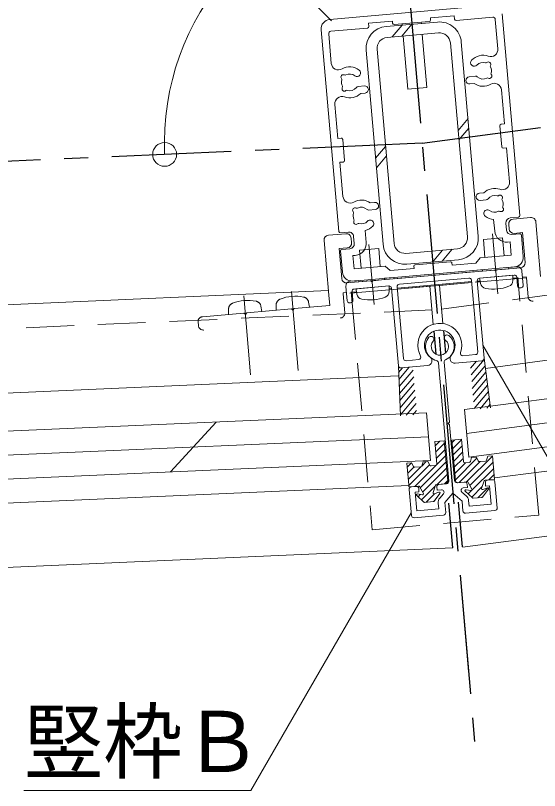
# Model space of a CAD drawing. Units: millimetres, scale not verified. Extents: x -1050 to 1050, y -742 to 742.
# Drawn here: x 462.9 to 572.6, y -374.3 to -212 of the extents above; entities that cross this region are included whole.
import ezdxf
from ezdxf.enums import TextEntityAlignment as Align

# ---------------------------------------------------------------- set-up
doc = ezdxf.new("R2010")
doc.units = ezdxf.units.MM
doc.header["$LTSCALE"] = 5
doc.linetypes.add('CHAIN1', pattern=[8, 5, -1, 1, -1])
doc.linetypes.add('DASHED2', pattern=[3, 2, -1])
doc.layers.add('0-0_通り芯', color=7, linetype='Continuous')
for name, color, linetype, lineweight in [('0-3_寸法', 54, 'Continuous', 20), ('0-4_手摺部材', 92, 'Continuous', 20), ('0-7_ガラス', 6, 'Continuous', 20), ('0-8_その他', 11, 'Continuous', 20), ('0-9_文字', 3, 'Continuous', 20), ('0-A_支柱', 6, 'Continuous', 20), ('0-B_足元', 4, 'Continuous', 20)]:
    doc.layers.add(name, color=color, linetype=linetype, lineweight=lineweight)
doc.styles.add('ＭＳ ゴシック', font='')
doc.styles.get('ＭＳ ゴシック').set_extended_font_data('MS Gothic')

# ---------------------------------------------------------------- blocks, each defined once
blk = doc.blocks.new('circle')
at = {"color": 0, "linetype": 'Continuous', "lineweight": -2}
blk.add_circle((0, 0), 1.25, dxfattribs=at)

msp = doc.modelspace()

# ---------------------------------------------------------------- linework, layer by layer
at = {"layer": '0-0_通り芯', "linetype": 'CHAIN1'}
for p, q in [((548.02, -238.695), (870.176, -196.282)), ((545.476, -209.617), (557.7, -349.338)), ((545.476, -209.617), (559.318, -367.828)), ((548.02, -238.695), (248.02, -251.793))]:
    msp.add_line(p, q, dxfattribs=at)
at = {"layer": '0-0_通り芯'}
for p, q in [((560.168, -267.746), (559.6, -267.796)), ((550.463, -278.092), (550.883, -282.89)), ((552.455, -277.918), (552.875, -282.716)), ((554.432, -323.458), (553.613, -314.094)), ((556.424, -323.284), (555.605, -313.92))]:
    msp.add_line(p, q, dxfattribs=at)
at = {"layer": '0-3_寸法'}
msp.add_arc((548.02, -238.695), 53.959, 7.5, 182.5, dxfattribs=at)
at = {"layer": '0-4_手摺部材', "linetype": 'DASHED2'}
for p, q in [((552.066, -273.464), (695.52, -254.578)), ((569.064, -266.968), (558.405, -267.901)), ((569.811, -266.903), (570.16, -270.888)), ((542.864, -269.26), (532.205, -270.193)), ((528.661, -272.711), (528.469, -270.52)), ((531.807, -274.243), (531.458, -270.258)), ((517.454, -272.568), (517.454, -273.692)), ((521.239, -273.361), (528.661, -272.711)), ((524.232, -271.975), (524.427, -273.082)), ((550.073, -273.638), (400.52, -280.168)), ((502.013, -275.043), (510.68, -274.284)), ((507.492, -273.44), (507.492, -274.563)), ((511.005, -274.557), (510.68, -274.284)), ((511.005, -274.557), (511.278, -274.232)), ((511.278, -274.232), (520.642, -273.413)), ((514.27, -272.847), (514.465, -273.953)), ((520.967, -273.686), (520.642, -273.413)), ((520.967, -273.686), (521.239, -273.361)), ((501.174, -276.923), (501.104, -276.126))]:
    msp.add_line(p, q, dxfattribs=at)
at = {"layer": '0-4_手摺部材'}
for p, q in [((570.714, -254.276), (567.028, -254.598)), ((566.119, -255.682), (566.207, -256.678)), ((572.8, -266.641), (571.798, -255.185)), ((528.376, -257.98), (532.062, -257.658)), ((567.29, -257.587), (568.983, -257.439)), ((568.983, -257.439), (569.533, -263.715)), ((528.469, -270.52), (527.467, -259.063)), ((533.145, -258.567), (533.233, -259.563)), ((560.826, -258.855), (564.811, -258.507)), ((561.157, -262.641), (560.826, -258.855)), ((564.811, -258.507), (565.142, -262.292)), ((532.324, -260.646), (530.63, -260.794)), ((530.63, -260.794), (531.179, -267.07)), ((534.925, -261.121), (538.91, -260.773)), ((535.256, -264.907), (534.925, -261.121)), ((538.91, -260.773), (539.241, -264.558)), ((566.017, -264.725), (567.81, -264.568)), ((532.262, -267.979), (568.624, -264.798)), ((542.134, -267.116), (558.671, -265.669)), ((560.637, -265.196), (558.645, -265.37)), ((558.645, -265.37), (558.671, -265.669)), ((560.663, -265.495), (560.637, -265.196)), ((563.154, -265.277), (560.663, -265.495)), ((563.37, -265.459), (563.154, -265.277)), ((563.37, -265.459), (563.552, -265.242)), ((566.043, -265.024), (563.552, -265.242)), ((566.017, -264.725), (566.043, -265.024)), ((568.893, -265.477), (569.155, -268.466)), ((534.736, -267.462), (532.943, -267.619)), ((534.736, -267.462), (534.762, -267.761)), ((534.762, -267.761), (537.253, -267.543)), ((537.469, -267.725), (537.253, -267.543)), ((537.469, -267.725), (537.651, -267.508)), ((537.651, -267.508), (540.142, -267.29)), ((540.116, -266.991), (542.108, -266.817)), ((540.142, -267.29), (540.116, -266.991)), ((542.108, -266.817), (542.134, -267.116)), ((542.847, -269.061), (558.388, -267.701)), ((543.235, -268.224), (557.779, -266.952)), ((558.321, -267.406), (559.637, -282.449)), ((560.954, -283.739), (559.534, -267.501)), ((559.583, -267.597), (560.133, -267.549)), ((567.261, -266.323), (559.988, -266.959)), ((567.002, -266.345), (560.029, -266.956)), ((567.002, -266.948), (567.851, -266.873)), ((567.869, -267.073), (567.002, -267.149)), ((567.959, -268.571), (567.802, -266.777)), ((569.047, -266.769), (569.794, -266.704)), ((569.811, -266.903), (569.064, -266.968)), ((569.794, -266.704), (569.811, -266.903)), ((532.034, -268.702), (532.295, -271.691)), ((533.788, -269.251), (541.061, -268.615)), ((541.101, -268.612), (534.128, -269.222)), ((541.101, -269.214), (541.652, -269.166)), ((541.669, -269.365), (541.101, -269.415)), ((543.023, -285.308), (541.602, -269.07)), ((542.78, -268.766), (544.096, -283.808)), ((558.405, -267.901), (542.864, -269.26)), ((542.864, -269.26), (549.639, -268.668)), ((549.639, -268.668), (550.337, -276.647)), ((551.631, -268.493), (558.405, -267.901)), ((552.329, -276.473), (551.631, -268.493)), ((561.235, -285.873), (695.52, -268.194)), ((568.7, -269.008), (568.501, -269.025)), ((400.52, -275.163), (528.387, -269.58)), ((531.441, -270.059), (532.188, -269.994)), ((531.458, -270.258), (531.441, -270.059)), ((533.491, -271.586), (533.334, -269.793)), ((533.383, -269.889), (534.232, -269.815)), ((534.267, -270.012), (533.401, -270.088)), ((532.837, -272.145), (533.036, -272.128)), ((547.28, -284.032), (544.638, -284.263)), ((556.54, -283.222), (559.183, -282.99)), ((543.565, -285.762), (549.172, -285.271)), ((551.4, -284.68), (553.57, -309.483)), ((552.596, -284.576), (553.694, -297.125)), ((560.5, -284.28), (554.892, -284.771)), ((542.995, -287.46), (400.52, -293.681)), ((563.149, -308.823), (695.52, -291.396)), ((553.421, -297.45), (553.694, -297.125)), ((553.421, -297.45), (553.746, -297.723)), ((553.746, -297.723), (554.766, -309.378)), ((556.428, -323.321), (695.494, -305.013)), ((551.522, -310.164), (553.116, -310.025)), ((556.901, -309.693), (555.307, -309.833)), ((561.228, -309.817), (561.289, -310.514)), ((562.679, -309.188), (561.683, -309.275)), ((563.221, -309.642), (563.7, -315.122)), ((545.217, -310.388), (400.52, -316.705)), ((545.289, -311.211), (545.769, -316.69)), ((545.744, -310.67), (546.74, -310.582)), ((547.282, -311.037), (547.343, -311.734)), ((551.067, -310.706), (551.128, -311.403)), ((551.128, -311.403), (552.038, -311.324)), ((557.504, -310.845), (556.594, -310.925)), ((557.443, -310.148), (557.504, -310.845)), ((562.086, -310.444), (561.289, -310.514)), ((546.546, -311.804), (547.343, -311.734)), ((551.686, -313.071), (552.464, -312.143)), ((552.758, -313.971), (554.394, -312.021)), ((556.344, -313.657), (554.394, -312.021)), ((557.244, -312.585), (556.317, -311.806)), ((551.364, -314.093), (551.468, -315.288)), ((552.758, -313.971), (552.941, -316.063)), ((556.344, -313.657), (556.528, -315.749)), ((557.739, -313.535), (557.844, -314.73)), ((563.246, -315.663), (557.069, -316.204)), ((546.31, -317.145), (552.487, -316.604)), ((554.435, -323.496), (400.52, -330.216))]:
    msp.add_line(p, q, dxfattribs=at)
at = {"layer": '0-4_手摺部材', "linetype": 'CHAIN1'}
for p, q in [((562.731, -257.685), (563.829, -270.237)), ((536.83, -259.951), (537.928, -272.503)), ((510.665, -270.672), (512.112, -287.209)), ((520.627, -269.8), (522.074, -286.337))]:
    msp.add_line(p, q, dxfattribs=at)
at = {"layer": '0-4_手摺部材', "linetype": 'DASHED2'}
msp.add_lwpolyline([(533.18, -269.857), (537.537, -319.666), (572.404, -316.616), (568.046, -266.806)], dxfattribs=at)
at = {"layer": '0-4_手摺部材'}
for points in [[(560.224, -268.062), (560.064, -267.153), (560.029, -266.956)], [(567.002, -267.469), (567.002, -266.546), (567.002, -266.345)], [(534.323, -270.328), (534.163, -269.419), (534.128, -269.222)], [(541.101, -269.735), (541.101, -268.812), (541.101, -268.612)], [(562.086, -310.444), (562.426, -314.33), (557.844, -314.73)], [(546.546, -311.804), (546.886, -315.689), (551.468, -315.288)]]:
    msp.add_lwpolyline(points, dxfattribs=at)
for centre, radius, start, end in [((567.116, -255.595), 1, 95, 185), ((570.802, -255.272), 1, 5, 95), ((528.463, -258.976), 1, 95, 185), ((532.149, -258.654), 1, 5, 95), ((567.203, -256.591), 1, 185, 275), ((532.236, -259.65), 1, 275, 5), ((567.897, -265.565), 1, 5, 95), ((568.536, -263.802), 1, 275, 5), ((532.175, -266.983), 1, 185, 275), ((533.03, -268.615), 1, 95, 185), ((557.823, -267.45), 0.5, 5, 95), ((560.032, -267.457), 0.5, 95, 185), ((565.702, -267.469), 1.3, 290.88085, 0), ((567.304, -266.821), 0.5, 5, 95), ((533.832, -269.749), 0.5, 95, 185), ((541.104, -269.113), 0.5, 5, 95), ((543.278, -268.722), 0.5, 95, 185), ((561.504, -267.836), 1.3, 190, 259.11915), ((562.958, -260.275), 9, 259.11915, 290.88085), ((568.457, -268.527), 0.5, 185, 275), ((568.656, -268.51), 0.5, 275, 5), ((521.498, -279.762), 9, 79.11915, 110.88085), ((522.952, -272.201), 1.3, 71.68964, 79.11915), ((535.603, -270.102), 1.3, 190, 259.11915), ((537.057, -262.541), 9, 259.11915, 290.88085), ((539.801, -269.735), 1.3, 290.88085, 0), ((508.792, -273.44), 1.3, 110.88085, 118.31036), ((511.536, -280.634), 9, 79.11915, 110.88085), ((512.99, -273.072), 1.3, 71.68964, 79.11915), ((518.754, -272.568), 1.3, 110.88085, 118.31036), ((532.793, -271.647), 0.5, 185, 275), ((532.993, -271.63), 0.5, 275, 5), ((551.684, -281.036), 4.6, 340.68426, 209.31574), ((551.684, -281.036), 3.2, 318.47607, 231.52393), ((549.884, -279.759), 0.6, 319.4775, 139.47751), ((553.234, -279.466), 0.6, 50.52249, 230.52249), ((551.708, -281.318), 3, 293.31769, 50.52249), ((551.708, -281.318), 3, 139.47751, 256.6823), ((551.708, -281.318), 1.8, 139.4775, 50.52249), ((559.139, -282.492), 0.5, 275, 5), ((544.594, -283.765), 0.5, 185, 275), ((547.237, -283.534), 0.5, 275, 29.31574), ((549.088, -284.303), 0.972, 275, 51.52393), ((553.094, -284.532), 0.5, 113.31769, 185), ((554.807, -283.802), 0.972, 138.47607, 275), ((556.497, -282.723), 0.5, 160.68426, 275), ((560.456, -283.782), 0.5, 275, 5), ((543.521, -285.264), 0.5, 185, 275), ((550.902, -284.724), 0.5, 5, 76.6823), ((553.072, -309.527), 0.5, 275, 5), ((555.264, -309.335), 0.5, 185, 275), ((556.945, -310.192), 0.5, 5, 95), ((561.726, -309.773), 0.5, 95, 185), ((562.723, -309.686), 0.5, 5, 95), ((545.787, -311.168), 0.5, 95, 185), ((546.784, -311.081), 0.5, 5, 95), ((551.565, -310.662), 0.5, 95, 185), ((552.081, -311.822), 0.5, 320, 95), ((556.638, -311.423), 0.5, 95, 230), ((552.758, -313.971), 1.4, 140, 185), ((556.344, -313.657), 1.4, 5, 50), ((552.443, -316.106), 0.5, 275, 5), ((557.026, -315.705), 0.5, 185, 275), ((563.202, -315.165), 0.5, 275, 5), ((546.267, -316.647), 0.5, 185, 275)]:
    msp.add_arc(centre, radius, start, end, dxfattribs=at)
at = {"layer": '0-4_手摺部材', "linetype": 'DASHED2'}
for centre, radius, start, end in [((522.952, -272.201), 1.3, 10, 71.68964), ((571.156, -270.8), 1, 185, 275), ((508.792, -273.44), 1.3, 118.31036, 180), ((512.99, -273.072), 1.3, 10, 71.68964), ((518.754, -272.568), 1.3, 118.31036, 180), ((530.81, -274.33), 1, 275, 5), ((502.1, -276.039), 1, 95, 185), ((502.17, -276.836), 1, 185, 275)]:
    msp.add_arc(centre, radius, start, end, dxfattribs=at)
at = {"layer": '0-7_ガラス'}
for p, q in [((695.52, -276.266), (556.879, -294.519)), ((695.52, -281.309), (557.315, -299.504)), ((695.52, -286.352), (557.751, -304.49)), ((400.52, -301.691), (548.909, -295.212)), ((548.909, -295.212), (549.781, -305.184)), ((556.879, -294.519), (557.751, -304.49)), ((495.309, -307.562), (504.864, -297.135)), ((400.52, -306.696), (549.345, -300.198)), ((400.52, -311.701), (549.781, -305.184))]:
    msp.add_line(p, q, dxfattribs=at)
at = {"layer": '0-8_その他'}
for p, q in [((558.25, -287.245), (560.987, -283.984)), ((560.954, -283.739), (562.325, -294.162)), ((543.023, -285.308), (543.483, -295.81)), ((543.149, -288.19), (545.315, -285.609)), ((558.127, -285.836), (559.348, -284.381)), ((558.373, -288.654), (561.163, -285.328)), ((543.085, -286.712), (543.906, -285.732)), ((543.214, -289.669), (546.114, -286.213)), ((558.496, -290.063), (561.34, -286.673)), ((543.279, -291.147), (546.237, -287.622)), ((558.62, -291.472), (561.517, -288.018)), ((543.344, -292.626), (546.36, -289.031)), ((543.409, -294.104), (546.483, -290.44)), ((558.743, -292.88), (561.694, -289.363)), ((543.473, -295.583), (546.607, -291.849)), ((558.866, -294.289), (561.871, -290.708)), ((560.117, -294.355), (562.048, -292.053)), ((544.676, -295.706), (546.73, -293.257)), ((561.525, -294.232), (562.224, -293.398)), ((546.084, -295.582), (546.853, -294.666)), ((552.63, -301.033), (550.638, -301.207)), ((550.638, -301.207), (551.047, -305.889)), ((550.717, -302.116), (551.721, -301.112)), ((550.831, -303.416), (552.677, -301.57)), ((552.63, -301.033), (553.371, -309.5)), ((554.224, -300.893), (556.216, -300.719)), ((554.224, -300.893), (554.965, -309.361)), ((554.268, -301.394), (554.82, -300.841)), ((554.382, -302.694), (556.228, -300.848)), ((556.216, -300.719), (556.626, -305.401)), ((550.945, -304.717), (552.791, -302.87)), ((554.495, -303.994), (556.341, -302.148)), ((554.609, -305.295), (556.455, -303.449)), ((551.005, -306.07), (552.905, -304.171)), ((554.723, -306.595), (556.569, -304.749)), ((554.95, -309.196), (559.466, -304.681)), ((557.318, -309.657), (562.747, -304.228)), ((558.106, -305.383), (558.358, -304.547)), ((558.358, -304.547), (559.354, -304.46)), ((559.354, -304.46), (559.748, -305.24)), ((561.493, -305.087), (561.745, -304.251)), ((561.745, -304.251), (562.741, -304.163)), ((562.741, -304.163), (563.177, -309.144)), ((545.806, -305.645), (544.81, -305.732)), ((544.88, -306.538), (545.771, -305.648)), ((544.994, -307.839), (546.297, -306.536)), ((545.108, -309.139), (547.795, -306.452)), ((545.222, -310.44), (549.569, -306.092)), ((546.2, -306.425), (545.806, -305.645)), ((546.469, -310.606), (550.903, -306.172)), ((547.683, -306.485), (546.494, -306.589)), ((547.595, -310.895), (553.018, -305.471)), ((547.924, -306.323), (548.87, -305.377)), ((548.197, -305.436), (547.944, -306.272)), ((548.104, -311.8), (553.132, -306.772)), ((549.193, -305.349), (548.197, -305.436)), ((549.587, -306.129), (549.193, -305.349)), ((550.775, -306.214), (549.881, -306.292)), ((554.837, -307.896), (557.069, -305.663)), ((555.768, -309.793), (560.169, -305.392)), ((556.951, -305.674), (557.844, -305.596)), ((557.982, -310.407), (562.861, -305.528)), ((560.042, -305.403), (561.232, -305.299)), ((551.119, -310.199), (553.246, -308.072)), ((558.413, -311.39), (562.975, -306.829)), ((561.968, -309.25), (563.088, -308.129)), ((552.916, -310.042), (551.003, -310.209)), ((552.669, -310.064), (553.36, -309.373)), ((555.506, -309.815), (557.42, -309.648)), ((557.612, -309.749), (558.419, -311.184)), ((560.993, -309.453), (560.447, -311.007)), ((561.164, -309.32), (563.177, -309.144)), ((547.259, -310.537), (545.246, -310.713)), ((547.451, -310.638), (548.258, -312.073)), ((547.88, -313.439), (550.753, -310.565)), ((550.831, -310.342), (550.286, -311.896)), ((556.965, -311.424), (557.104, -311.285)), ((558.536, -312.999), (557.023, -311.626)), ((557.196, -311.282), (558.206, -311.479)), ((557.628, -312.175), (558.353, -311.451)), ((558.37, -312.848), (560.575, -310.643)), ((559.667, -312.965), (561.754, -310.877)), ((560.647, -312.815), (561.898, -311.199)), ((561.668, -310.89), (560.707, -311.26)), ((548.375, -313.888), (546.862, -312.515)), ((547.035, -312.171), (548.045, -312.368)), ((547.138, -312.766), (547.619, -312.285)), ((548.818, -313.914), (550.607, -312.126)), ((550.486, -313.704), (551.737, -312.088)), ((551.507, -311.779), (550.546, -312.149)), ((560.506, -312.891), (558.688, -313.05)), ((548.527, -313.939), (550.345, -313.78)), ((550.37, -313.777), (550.632, -313.514))]:
    msp.add_line(p, q, dxfattribs=at)
msp.add_lwpolyline([(544.81, -305.732), (545.205, -310.246), (545.246, -310.713)], dxfattribs=at)
for centre, radius, start, end in [((561.205, -305), 0.3, 275, 343.19859), ((546.468, -306.29), 0.3, 206.80141, 275), ((547.657, -306.186), 0.3, 275, 343.19859), ((549.855, -305.993), 0.3, 206.80141, 275), ((550.748, -305.915), 0.3, 275, 5), ((556.925, -305.375), 0.3, 185, 275), ((557.818, -305.297), 0.3, 275, 343.19859), ((560.016, -305.104), 0.3, 206.80141, 275), ((552.873, -309.544), 0.5, 275, 5), ((555.463, -309.317), 0.5, 185, 275), ((557.438, -309.847), 0.2, 29.35477, 95), ((561.181, -309.52), 0.2, 95, 160.64523), ((547.276, -310.736), 0.2, 29.35477, 95), ((551.02, -310.409), 0.2, 95, 160.64523), ((557.158, -311.478), 0.2, 78.96257, 227.76769), ((558.245, -311.282), 0.2, 258.96257, 29.35477), ((560.636, -311.073), 0.2, 160.64523, 291.03743), ((561.74, -311.077), 0.2, 322.23231, 111.03743), ((546.996, -312.367), 0.2, 78.96257, 227.76769), ((548.084, -312.171), 0.2, 258.96257, 29.35477), ((550.474, -311.962), 0.2, 160.64523, 291.03743), ((551.579, -311.966), 0.2, 322.23231, 111.03743), ((558.671, -312.851), 0.2, 227.76769, 275), ((560.489, -312.692), 0.2, 275, 322.23231), ((548.509, -313.74), 0.2, 227.76769, 275), ((550.328, -313.581), 0.2, 275, 322.23231)]:
    msp.add_arc(centre, radius, start, end, dxfattribs=at)
at = {"layer": '0-9_文字'}
for points in [[(529.02, -213.09), (465.223, -149.293), (360.116, -149.293)], [(560.715, -281.003), (614.576, -374.293), (662.076, -374.293)], [(545.72, -316.138), (512.144, -374.293), (464.644, -374.293)]]:
    msp.add_lwpolyline(points, dxfattribs=at)
at = {"layer": '0-A_支柱'}
for p, q in [((562.559, -209.818), (528.688, -212.781)), ((549.739, -212.445), (554.72, -212.009)), ((549.739, -212.445), (549.778, -212.893)), ((554.781, -212.707), (554.72, -212.009)), ((555.106, -212.979), (562.776, -212.308)), ((568.421, -253.874), (564.725, -211.636)), ((541.769, -213.142), (541.808, -213.59)), ((542.133, -213.863), (549.505, -213.218)), ((543.827, -213.715), (543.849, -213.964)), ((547.834, -213.615), (547.812, -213.366)), ((563.858, -218.931), (563.318, -212.763)), ((526.87, -214.948), (530.565, -257.186)), ((528.991, -221.981), (528.451, -215.813)), ((536.577, -214.6), (528.906, -215.271)), ((549.01, -227.064), (548.034, -215.907)), ((544.049, -216.255), (545.025, -227.413)), ((559.163, -224.67), (557.845, -224.785)), ((534.611, -226.818), (535.929, -226.703)), ((545.025, -227.413), (549.01, -227.064)), ((558.896, -226.199), (557.976, -226.28)), ((535.14, -228.278), (536.06, -228.197)), ((565.236, -234.679), (564.609, -227.515)), ((530.369, -237.729), (529.742, -230.565)), ((564.265, -235.065), (564.649, -239.448)), ((565.236, -234.679), (564.538, -234.74)), ((530.369, -237.729), (531.066, -237.668)), ((531.391, -237.941), (531.775, -242.324)), ((565.671, -239.66), (564.974, -239.721)), ((566.298, -246.824), (565.671, -239.66)), ((530.805, -242.71), (531.502, -242.649)), ((531.431, -249.875), (530.805, -242.71)), ((560.9, -249.112), (559.98, -249.192)), ((537.144, -251.19), (538.064, -251.11)), ((561.429, -250.571), (560.111, -250.686)), ((536.877, -252.719), (538.195, -252.604)), ((563.186, -257.143), (562.969, -254.664)), ((566.454, -254.348), (568.148, -254.199)), ((565.676, -256.925), (565.545, -255.431)), ((532.584, -257.311), (530.89, -257.459)), ((536.288, -259.496), (536.071, -257.017)), ((568.453, -257.686), (566.759, -257.834)), ((569.17, -262.442), (568.778, -257.959)), ((533.798, -259.714), (533.667, -258.22)), ((566.392, -259.372), (565.894, -259.416)), ((566.636, -262.161), (566.392, -259.372)), ((530.923, -261.271), (531.315, -265.754)), ((531.195, -260.946), (532.889, -260.798)), ((533.518, -262.248), (534.016, -262.205)), ((533.762, -265.038), (533.518, -262.248)), ((559.252, -263.811), (560.161, -262.728)), ((566.636, -262.161), (560.161, -262.728)), ((533.481, -267.572), (567.352, -264.608)), ((533.762, -265.038), (540.237, -264.471)), ((541.32, -265.38), (540.237, -264.471)), ((546.301, -264.944), (546.262, -264.496)), ((546.535, -264.171), (553.907, -263.526)), ((554.271, -264.247), (554.232, -263.799)), ((554.271, -264.247), (559.252, -263.811)), ((541.32, -265.38), (546.301, -264.944))]:
    msp.add_line(p, q, dxfattribs=at)
msp.add_lwpolyline([(536.849, -214.275), (536.788, -213.578), (541.769, -213.142)], dxfattribs=at)
for centre, radius, start, end in [((562.82, -212.806), 0.5, 5, 95), ((528.862, -214.773), 2, 95, 185), ((536.55, -214.301), 0.3, 275, 5), ((542.107, -213.564), 0.3, 185, 275), ((549.479, -212.919), 0.3, 275, 5), ((555.08, -212.68), 0.3, 185, 275), ((528.949, -215.77), 0.5, 95, 185), ((562.363, -219.061), 1.5, 250.09894, 5), ((560.747, -223.528), 3.25, 70.09894, 137.5424), ((530.485, -221.85), 1.5, 185, 299.90106), ((558.902, -221.84), 0.75, 137.5424, 317.5424), ((560.747, -223.528), 1.75, 72.5799, 137.5424), ((561.36, -221.572), 0.3, 252.5799, 309.71344), ((561.871, -222.187), 0.5, 330.28656, 129.71344), ((532.853, -225.968), 3.25, 52.4576, 119.90106), ((534.376, -223.986), 0.75, 232.4576, 52.4576), ((562.566, -222.584), 0.3, 150.28656, 207.4201), ((560.747, -223.528), 1.75, 342.5799, 27.4201), ((531.513, -224.843), 0.5, 60.28656, 219.71344), ((532.853, -225.968), 1.75, 162.5799, 207.4201), ((530.897, -225.354), 0.3, 342.5799, 39.71344), ((531.909, -224.148), 0.3, 240.28656, 297.4201), ((532.853, -225.968), 1.75, 52.4576, 117.4201), ((557.911, -225.533), 0.75, 95, 275), ((559.207, -225.168), 0.5, 46.81031, 95), ((560.747, -223.528), 1.75, 226.81031, 297.4201), ((561.691, -225.347), 0.3, 60.28656, 117.4201), ((562.087, -224.653), 0.5, 240.28656, 39.71344), ((562.703, -224.141), 0.3, 162.5799, 219.71344), ((531.728, -227.309), 0.5, 150.28656, 309.71344), ((531.033, -226.912), 0.3, 330.28656, 27.4201), ((532.853, -225.968), 1.75, 252.5799, 323.18969), ((534.655, -227.316), 0.5, 95, 143.18969), ((535.994, -227.45), 0.75, 275, 95), ((560.747, -223.528), 3.25, 235.28486, 299.90106), ((563.114, -227.645), 1.5, 5, 119.90106), ((532.853, -225.968), 3.25, 250.09894, 314.71514), ((532.239, -227.924), 0.3, 72.5799, 129.71344), ((531.236, -230.434), 1.5, 70.09894, 185), ((564.564, -235.039), 0.3, 95, 185), ((531.092, -237.967), 0.3, 5, 95), ((564.948, -239.422), 0.3, 185, 275), ((531.476, -242.35), 0.3, 275, 5), ((563.187, -251.421), 3.25, 70.09894, 134.71514), ((564.804, -246.955), 1.5, 250.09894, 5), ((532.926, -249.744), 1.5, 185, 299.90106), ((560.046, -249.939), 0.75, 95, 275), ((563.187, -251.421), 1.75, 72.5799, 143.18969), ((563.801, -249.465), 0.3, 252.5799, 309.71344), ((564.312, -250.081), 0.5, 330.28656, 129.71344), ((535.293, -253.862), 3.25, 55.28486, 119.90106), ((538.13, -251.857), 0.75, 275, 95), ((561.386, -250.073), 0.5, 275, 323.18969), ((565.007, -250.477), 0.3, 150.28656, 207.4201), ((563.187, -251.421), 1.75, 342.5799, 27.4201), ((533.953, -252.737), 0.5, 60.28656, 219.71344), ((533.338, -253.248), 0.3, 342.5799, 39.71344), ((534.349, -252.042), 0.3, 240.28656, 297.4201), ((535.293, -253.862), 1.75, 46.81031, 117.4201), ((536.833, -252.221), 0.5, 226.81031, 275), ((561.664, -253.403), 0.75, 52.4576, 232.4576), ((563.187, -251.421), 1.75, 232.4576, 297.4201), ((564.131, -253.241), 0.3, 60.28656, 117.4201), ((564.528, -252.546), 0.5, 240.28656, 39.71344), ((565.143, -252.035), 0.3, 162.5799, 219.71344), ((535.293, -253.862), 1.75, 162.5799, 207.4201), ((533.474, -254.806), 0.3, 330.28656, 27.4201), ((537.138, -255.549), 0.75, 317.5424, 137.5424), ((563.187, -251.421), 3.25, 232.4576, 266.15012), ((566.542, -255.344), 1, 95, 185), ((568.122, -253.901), 0.3, 275, 5), ((534.169, -255.202), 0.5, 150.28656, 309.71344), ((534.68, -255.818), 0.3, 72.5799, 129.71344), ((535.293, -253.862), 1.75, 252.5799, 317.5424), ((535.293, -253.862), 3.25, 283.84988, 317.5424), ((530.864, -257.16), 0.3, 185, 275), ((532.671, -258.307), 1, 5, 95), ((565.676, -256.925), 2.5, 185, 275), ((566.672, -256.838), 1, 185, 275), ((568.479, -257.985), 0.3, 5, 95), ((532.802, -259.801), 1, 275, 5), ((533.798, -259.714), 2.5, 275, 5), ((531.221, -261.245), 0.3, 95, 185), ((567.178, -262.616), 2, 275, 5), ((546.561, -264.47), 0.3, 95, 185), ((553.933, -263.825), 0.3, 5, 95), ((533.307, -265.579), 2, 185, 275)]:
    msp.add_arc(centre, radius, start, end, dxfattribs=at)
at = {"layer": '0-B_足元'}
for p, q in [((540.462, -214.26), (551.221, -213.319)), ((543.849, -213.964), (541.758, -216.456)), ((545.841, -213.79), (543.75, -216.281)), ((551.421, -215.61), (540.662, -216.552)), ((559.76, -258.145), (556.204, -217.501)), ((542.127, -259.688), (538.571, -219.043)), ((557.469, -258.346), (553.913, -217.701)), ((539.836, -259.889), (536.28, -219.244)), ((557.607, -233.539), (555.516, -236.031)), ((557.782, -235.532), (555.691, -238.024)), ((540.349, -239.366), (538.259, -241.857)), ((540.524, -241.358), (538.433, -243.85)), ((555.378, -260.838), (544.619, -261.779)), ((552.29, -261.108), (550.199, -263.6)), ((554.282, -260.933), (552.191, -263.425)), ((555.578, -263.129), (544.819, -264.07))]:
    msp.add_line(p, q, dxfattribs=at)
for centre, radius, start, end in [((540.863, -218.843), 4.6, 95, 185), ((551.621, -217.902), 4.6, 5, 95), ((551.621, -217.902), 2.3, 5, 95), ((540.863, -218.843), 2.3, 95, 185), ((544.419, -259.488), 2.3, 185, 275), ((555.177, -258.546), 2.3, 275, 5), ((555.177, -258.546), 4.6, 275, 5), ((544.419, -259.488), 4.6, 185, 275)]:
    msp.add_arc(centre, radius, start, end, dxfattribs=at)

# ---------------------------------------------------------------- block references
at = {"layer": '0-3_寸法', "xscale": 2, "yscale": 2, "rotation": 92.5}
msp.add_blockref('circle', (494.112, -241.048), dxfattribs=at)

# ---------------------------------------------------------------- texts
at = {"layer": '0-9_文字', "style": 'ＭＳ ゴシック', "width": 0.95}
msp.add_text('竪枠Ｂ', height=12.83, dxfattribs=at).set_placement((464.644, -374.293), align=Align.BOTTOM_LEFT)

doc.saveas('drawing.dxf')
